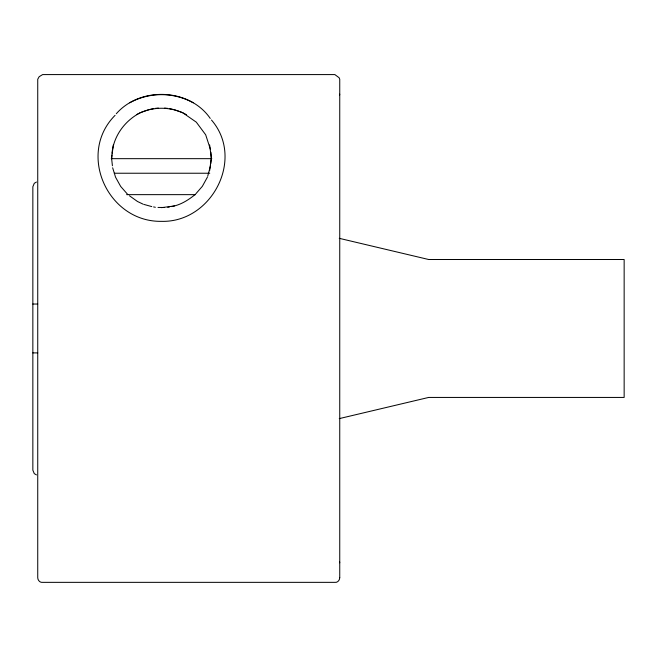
<?xml version="1.0" encoding="UTF-8"?>
<svg xmlns="http://www.w3.org/2000/svg" width="657" height="657" viewBox="0 0 657 657"><rect width="100%" height="100%" fill="white"/><g stroke="black" fill="none" stroke-linecap="round" stroke-linejoin="round"><path stroke-width="0.99" d="M111.887 155.06L111.641 158.789L112.421 165.778M112.01 153.196C113.735 135.777 124.92 120.625 140.376 112.667M210.544 165.671L207.719 176.175M210.766 163.675L211.201 159.684M111.633 157.82L113.333 144.918M209.624 170.721L211.324 157.82L209.624 144.918M339.57 95.166L339.743 94.14M207.431 177.119L202.34 186.333L195.802 193.823M115.098 115.312C76.639 153.935 107.994 222.255 161.474 221.343C211.669 222.764 245.069 158.797 211.464 120.001M116.297 113.751C140.237 86.346 189.446 88.169 210.256 118.441M195.145 194.571C188.148 200.18 180.322 205.173 171.296 206.577M129.708 102.804C149.27 91.947 173.678 91.947 193.24 102.804M141.247 112.306L149.574 109.415M136.549 114.655C151.898 106.13 171.05 106.13 186.399 114.655M36.472 182.03L34.279 183.295L32.85 186.752L32.85 470.182L34.279 473.64L36.472 474.904M339.258 418.616L428.676 397.436L624.15 397.436L624.15 259.507L428.676 259.507L339.258 238.327M167.749 207.259L169.522 206.914M150.535 109.243L153.41 108.709M161.474 207.661L174.376 205.961M155.323 108.356L158.394 108.068M164.201 207.489L158 207.44M111.23 158.666L211.8 158.666M114.31 173.234L209.747 173.234M126.629 194.644L195.384 194.644M32.85 304.035L37.736 304.035M32.85 352.899L37.736 352.899M164.587 108.076L167.699 108.364M169.613 108.717L172.487 109.251M151.792 206.602L143.965 204.434M153.574 206.939L155.348 207.275M173.448 109.432L181.808 112.363M143.103 204.155L137.469 201.485L129.495 195.794M182.695 112.733L196.303 122.161L205.682 134.792L210.429 149.369M127.893 194.653L120.683 186.44L115.566 177.226L112.643 167.773M339.57 561.768L339.743 562.794M210.872 152.194L211.316 158.69M339.743 577.692C339.751 580.197 337.484 582.841 334.856 582.348L42.623 582.348C39.995 582.841 37.728 580.197 37.736 577.692L37.736 79.242L39.165 76.697L42.623 74.586L334.856 74.586L339.086 77.707L339.743 79.242L339.743 577.692"/></g></svg>
